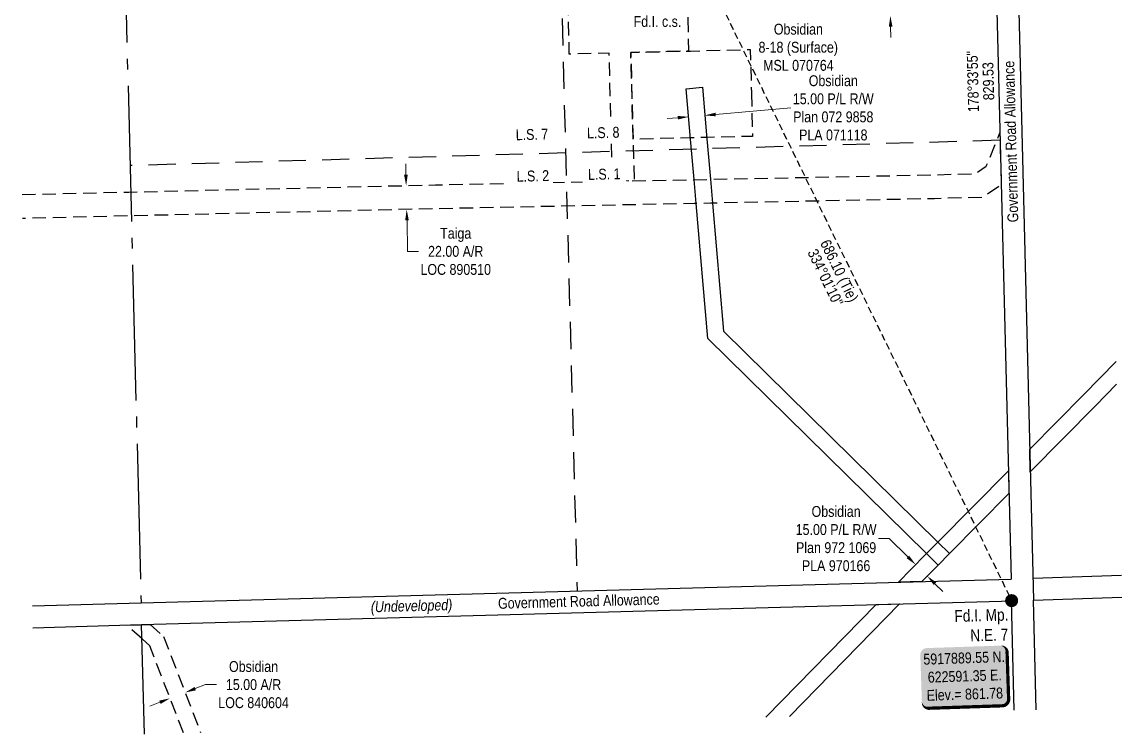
# Model space of a CAD drawing. Extents: x 620811 to 622805, y 5917767 to 5920407.
# Drawn here: x 621679 to 622693, y 5917767 to 5918423 of the extents above; entities that cross this region are included whole.
import ezdxf
from ezdxf.enums import TextEntityAlignment as Align

# ---------------------------------------------------------------- set-up
doc = ezdxf.new("R2010")
doc.units = 0
doc.header["$LTSCALE"] = 5
doc.header["$PDSIZE"] = 0.5
for name, pattern in [('foc-ACCESSROAD', [3.75, 2.5, -1.25]), ('foc-LSD', [8, 5, -3]), ('foc-QUARTERLINE', [33, 25, -3, 2, -3]), ('foc-TIELINE', [1.875, 1.25, -0.625])]:
    doc.linetypes.add(name, pattern=pattern)
doc.layers.get('Defpoints').update_dxf_attribs({"color": 9})
for name, color, linetype in [('C-AR', 13, 'foc-ACCESSROAD'), ('C-RW', 13, 'Continuous'), ('C-WS', 13, 'foc-ACCESSROAD'), ('DETAIL-T', 7, 'Continuous'), ('F-AR', 190, 'foc-ACCESSROAD'), ('L-BD1', 253, 'Continuous'), ('L-MON', 1, 'Continuous'), ('L-ROAD-T', 7, 'Continuous'), ('L-SEC', 7, 'Continuous'), ('L-SECQ', 8, 'foc-QUARTERLINE'), ('L-SECTION-LSD', 7, 'foc-LSD'), ('L-TIE', 7, 'foc-TIELINE'), ('L-TIE-T', 7, 'Continuous')]:
    doc.layers.add(name, color=color, linetype=linetype)
for name, color, linetype, lineweight in [('C-AR-T', 13, 'Continuous', 9), ('C-RW-T', 13, 'Continuous', 9), ('C-WS-T', 13, 'Continuous', 9), ('F-AR-T', 190, 'Continuous', 9), ('T-TEXT', 48, 'Continuous', 18)]:
    doc.layers.add(name, color=color, linetype=linetype, lineweight=lineweight)
doc.styles.add('100L', font='ARIALN.TTF', dxfattribs={"height": 11})
doc.styles.add('80', font='ARIALN.TTF', dxfattribs={"height": 10})
doc.styles.add('80CG', font='ARIALN.TTF', dxfattribs={"height": 10})
doc.styles.add('80L', font='ARIALN.TTF', dxfattribs={"height": 10})
doc.styles.add('80LS', font='ARIALNI.TTF', dxfattribs={"height": 10})
doc.styles.get("Standard").update_dxf_attribs({"font": 'ARIALN.TTF'})
doc.dimstyles.new('Compass 5 000', dxfattribs={"dimscale": 5, "dimtxt": 9, "dimasz": 2, "dimexe": 0.2, "dimexo": 0.0625, "dimgap": 0.5, "dimtad": 0, "dimtih": 1, "dimtoh": 1, "dimzin": 0, "dimdsep": 46, "dimtxsty": '80CG', "dimcen": 0.1, "dimse1": 1, "dimse2": 1, "dimclrd": 256, "dimclrt": 256, "dimaunit": 1, "dimadec": 4, "dimazin": 0, "dimtfac": 0.06, "dimtofl": 0, "dimtmove": 0, "dimatfit": 1, "dimfxl": 0.2, "dimtolj": 1, "dimtzin": 0, "dimlwd": -1, "dimarcsym": 0})

# ---------------------------------------------------------------- blocks, each defined once
blk = doc.blocks.new('fdia')
at = {"color": 255, "const_width": 1}
blk.add_lwpolyline([(-0.5, 0, 1), (0.5, 0, 1)], format="xyb", close=True, dxfattribs=at)
blk = doc.blocks.new('Fdiaa')
blk.add_blockref('fdia', (0, 0))
blk = doc.blocks.new('fdib')
at = {"color": 1, "const_width": 1.6}
blk.add_lwpolyline([(-0.4, 0, 1), (0.4, 0, 1)], format="xyb", close=True, dxfattribs=at)
at = {"color": 1}
blk.add_circle((0, 0), 0.8, dxfattribs=at)
blk = doc.blocks.new('Fdibb')
blk.add_blockref('fdib', (0, 0))
blk = doc.blocks.new('fdicc')
for name in ['Fdibb', 'Fdiaa']:
    blk.add_blockref(name, (0, 0))
blk = doc.blocks.new('FDI')
blk.add_blockref('fdicc', (0, 0))
blk = doc.blocks.new('*D418')
at = {"layer": 'C-RW-T', "transparency": 16777216}
for p, q in [((622478.2, 5918481.2), (622468.2, 5918481.2)), ((622478.9, 5918453.8), (622478.2, 5918481.2)), ((622479.8, 5918418.8), (622480.1, 5918408.8))]:
    blk.add_line(p, q, dxfattribs=at)
for points in [[(622480.6, 5918453.8), (622477.3, 5918453.7), (622479.2, 5918443.8)], [(622481.5, 5918418.8), (622478.2, 5918418.7), (622479.6, 5918428.8)]]:
    blk.add_solid(points, dxfattribs=at)
at = {"layer": 'Defpoints', "color": 0, "transparency": 16777216}
for p in [(622394.4, 5918441.6), (622479.2, 5918443.8), (622394.8, 5918426.6)]:
    blk.add_point(p, dxfattribs=at)
at = {"layer": 'C-RW-T', "transparency": 16777216, "insert": (622429.1, 5918481.2), "char_height": 10, "attachment_point": 5, "style": '80CG'}
blk.add_mtext('\\A1;Obsidian\\P15.00 P/L R/W\\PPlan 012 5469\\PPLA 001219', dxfattribs=at)
blk = doc.blocks.new('*D419')
at = {"layer": 'C-RW-T', "transparency": 16777216}
for p, q in [((622318.6, 5918337.8), (622387.9, 5918343.8)), ((622283.7, 5918334.8), (622273.8, 5918333.9))]:
    blk.add_line(p, q, dxfattribs=at)
for points in [[(622283.6, 5918336.4), (622283.9, 5918333.1), (622293.7, 5918335.6)], [(622318.5, 5918339.4), (622318.7, 5918336.1), (622308.6, 5918336.9)]]:
    blk.add_solid(points, dxfattribs=at)
at = {"layer": 'Defpoints', "color": 0, "transparency": 16777216}
for p in [(622308.6, 5918336.9), (622297.7, 5918289.7), (622312.6, 5918291)]:
    blk.add_point(p, dxfattribs=at)
at = {"layer": 'C-RW-T', "transparency": 16777216, "insert": (622427, 5918343.8), "char_height": 10, "attachment_point": 5, "style": '80CG'}
blk.add_mtext('\\A1;Obsidian\\P15.00 P/L R/W\\PPlan 072 9858\\PPLA 071118', dxfattribs=at)
blk = doc.blocks.new('*D420')
at = {"layer": 'Defpoints', "color": 0, "transparency": 16777216}
for p in [(622052.4, 5918272.7), (622033.9, 5918250.2), (622052.9, 5918250.7)]:
    blk.add_point(p, dxfattribs=at)
at = {"layer": 'F-AR-T', "transparency": 16777216}
for p, q in [((622033.2, 5918282.2), (622033, 5918292.2)), ((622034.2, 5918240.2), (622034.8, 5918211.5)), ((622034.8, 5918211.5), (622044.8, 5918211.5))]:
    blk.add_line(p, q, dxfattribs=at)
for points in [[(622034.9, 5918282.3), (622031.5, 5918282.2), (622033.4, 5918272.2)], [(622035.8, 5918240.3), (622032.5, 5918240.2), (622033.9, 5918250.2)]]:
    blk.add_solid(points, dxfattribs=at)
at = {"layer": 'F-AR-T', "transparency": 16777216, "insert": (622079.1, 5918211.5), "char_height": 10, "attachment_point": 5, "style": '80CG'}
blk.add_mtext('\\A1;Taiga\\P22.00 A/R\\PLOC 890510', dxfattribs=at)
blk = doc.blocks.new('*D421')
at = {"layer": 'C-RW-T', "transparency": 16777216}
for p, q in [((622478.6, 5917946.7), (622468.6, 5917946.7)), ((622495.8, 5917929.8), (622478.6, 5917946.7)), ((622520.7, 5917905.2), (622527.8, 5917898.1))]:
    blk.add_line(p, q, dxfattribs=at)
for points in [[(622496.9, 5917931), (622494.6, 5917928.6), (622502.9, 5917922.8)], [(622521.8, 5917906.4), (622519.5, 5917904), (622513.6, 5917912.2)]]:
    blk.add_solid(points, dxfattribs=at)
at = {"layer": 'Defpoints', "color": 0, "transparency": 16777216}
for p in [(622560.6, 5917981.2), (622571.3, 5917970.6), (622502.9, 5917922.8)]:
    blk.add_point(p, dxfattribs=at)
at = {"layer": 'C-RW-T', "transparency": 16777216, "insert": (622429.6, 5917946.7), "char_height": 10, "attachment_point": 5, "style": '80CG'}
blk.add_mtext('\\A1;Obsidian\\P15.00 P/L R/W\\PPlan 972 1069\\PPLA 970166', dxfattribs=at)
blk = doc.blocks.new('*D422')
at = {"layer": 'C-AR-T', "transparency": 16777216}
for p, q in [((621839.1, 5917808.5), (621848.5, 5917812.1)), ((621848.5, 5917812.1), (621858.5, 5917812.1)), ((621806.5, 5917795.9), (621797.1, 5917792.3))]:
    blk.add_line(p, q, dxfattribs=at)
for points in [[(621838.5, 5917810), (621839.7, 5917806.9), (621829.8, 5917804.9)], [(621805.9, 5917797.4), (621807.1, 5917794.3), (621815.8, 5917799.5)]]:
    blk.add_solid(points, dxfattribs=at)
at = {"layer": 'Defpoints', "color": 0, "transparency": 16777216}
for p in [(621815.9, 5917799.3), (621829.8, 5917804.9), (621829.9, 5917804.7)]:
    blk.add_point(p, dxfattribs=at)
at = {"layer": 'C-AR-T', "transparency": 16777216, "insert": (621892.8, 5917812.1), "char_height": 10, "attachment_point": 5, "style": '80CG'}
blk.add_mtext('\\A1;Obsidian\\P15.00 A/R\\PLOC 840604', dxfattribs=at)
blk = doc.blocks.new('*U454')
h = blk.add_hatch(color=254)
edge = h.paths.add_edge_path()
edge.add_line((-34, -28.5), (34, -28.5))
edge.add_arc((34, -22.5), 6, 270, 360)
edge.add_line((40, -22.5), (40, 21))
edge.add_arc((34, 21), 6, 0, 90)
edge.add_line((34, 27), (-34, 27))
edge.add_arc((-34, 21), 6, 90, 180)
edge.add_line((-40, 21), (-40, -22.5))
edge.add_arc((-34, -22.5), 6, 180, 270)
at = {"color": 1, "flags": 128}
blk.add_lwpolyline([(-34, -28.5, 3, 3, 0), (34, -28.5, 3, 3, 0.414214), (40, -22.5, 3, 3, 0), (40, 21, 3, 0, 0.414214), (34, 27, 0, 0, 0), (-34, 27, 0, 0, 0.414214), (-40, 21, 0, 0, 0), (-40, -22.5, 0, 3, 0.414214)], format="xyseb", close=True, dxfattribs=at)
blk.add_lwpolyline([(-3.8, -16.3, 0, 10, 0), (0, 0, 5, 5, 0)], format="xyseb", dxfattribs=at)
at = {"color": 1, "style": '80'}
blk.add_attdef('ENTER_TEXT_001', (-36, -5), '', height=10, dxfattribs=at)

msp = doc.modelspace()

# ---------------------------------------------------------------- linework, layer by layer
at = {"layer": 'C-AR'}
msp.add_lwpolyline([(621828.107, 5917767.59), (621797.179, 5917847.747), (621790.016, 5917854.248), (621775.921, 5917867.039), (621789.686, 5917867.426), (621797.591, 5917867.642), (621809.901, 5917856.469), (621844.027, 5917768.024)], dxfattribs=at)
at = {"layer": 'C-RW'}
for points in [[(622534.157, 5917933.051), (622523.614, 5917922.381), (622512.909, 5917932.92), (622311.414, 5918131.286), (622300.628, 5918255.697), (622298.722, 5918277.676), (622295.493, 5918314.927), (622291.451, 5918361.544), (622306.391, 5918362.838), (622310.512, 5918315.303), (622313.747, 5918277.981), (622315.653, 5918256.002), (622325.875, 5918138.092), (622523.452, 5917943.589), (622534.157, 5917933.051)], [(622508.57, 5917907.148), (622486.975, 5917906.557), (622498.303, 5917918.138), (622512.909, 5917932.92), (622523.452, 5917943.589), (622588.347, 5918009.265), (622588.869, 5917988.424), (622534.157, 5917933.051), (622523.614, 5917922.381), (622508.57, 5917907.148)]]:
    msp.add_lwpolyline(points, close=True, dxfattribs=at)
for points in [[(622688.084, 5918089.153), (622668.485, 5918069.139), (622608.487, 5918008.312), (622607.965, 5918029.161), (622657.79, 5918079.674), (622687.557, 5918110.044)], [(622364.94, 5917782.234), (622466.464, 5917885.879), (622488.095, 5917886.47), (622386.552, 5917782.824)]]:
    msp.add_lwpolyline(points, dxfattribs=at)
at = {"layer": 'C-WS', "flags": 128}
for points in [[(622292.914, 5918426.2), (622293.671, 5918396.205), (622240.46, 5918394.862), (622242.492, 5918313.601), (622243.419, 5918276.557), (622223.412, 5918276.152), (622220.454, 5918394.357), (622183.772, 5918393.431), (622180.998, 5918503.33), (622290.897, 5918506.104), (622292.914, 5918426.2)], [(622351.491, 5918357.604), (622352.491, 5918317.593), (622310.481, 5918316.542), (622295.462, 5918316.166), (622242.461, 5918314.84), (622240.46, 5918394.862), (622295.433, 5918396.237), (622350.49, 5918397.615), (622351.491, 5918357.604)]]:
    msp.add_lwpolyline(points, close=True, dxfattribs=at)
at = {"layer": 'F-AR', "flags": 128}
msp.add_lwpolyline([(621679.427, 5918263.941), (621777.911, 5918266.242), (622060.593, 5918272.848), (622221.738, 5918276.11), (622241.745, 5918276.515), (622297.048, 5918277.634), (622312.073, 5918277.939), (622519.728, 5918282.142), (622557.955, 5918283.213), (622567.982, 5918289.996), (622580.543, 5918320.862), (622581.775, 5918272.751), (622564.978, 5918261.389), (622520.259, 5918260.136), (622313.978, 5918255.96), (622298.954, 5918255.655), (622061.074, 5918250.84), (621778.469, 5918244.237), (621679.984, 5918241.935)], dxfattribs=at)
at = {"layer": 'L-SEC'}
for p, q in [((622570.582, 5918718.524), (622590.849, 5917909.405)), ((622590.686, 5918719.028), (622611.45, 5917890.051)), ((622610.934, 5917910.161), (622692.527, 5917912.899)), ((621789.137, 5917887.535), (622590.849, 5917909.405)), ((622611.45, 5917890.051), (622693.033, 5917892.789)), ((621689.03, 5917884.72), (621789.121, 5917887.534)), ((621789.686, 5917867.426), (622593.274, 5917889.347)), ((622593.691, 5917788.474), (622591.346, 5917889.547)), ((622613.8, 5917789.023), (622611.457, 5917890.014)), ((621689.539, 5917864.611), (621789.686, 5917867.426))]:
    msp.add_line(p, q, dxfattribs=at)
at = {"layer": 'L-SECQ'}
for p, q in [((621768.755, 5918693.98), (621789.177, 5917887.536)), ((621792.19, 5917766.61), (621789.686, 5917867.426))]:
    msp.add_line(p, q, dxfattribs=at)
at = {"layer": 'L-SECTION-LSD'}
for p, q in [((622169.668, 5918706.252), (622190.968, 5917898.496)), ((622580.715, 5918313.964), (621778.969, 5918290.613))]:
    msp.add_line(p, q, dxfattribs=at)
at = {"layer": 'L-TIE'}
msp.add_line((622290.897, 5918506.104), (622591.346, 5917889.547), dxfattribs=at)

# ---------------------------------------------------------------- block references
at = {"layer": 'DETAIL-T', "color": 5}
ref = msp.add_blockref('*U454', (622547.851, 5917819.973), dxfattribs=dict(at, rotation=1.909124300310973))
ref.add_attrib('ENTER_TEXT_001', '5917889.55 N.', (622510.16, 5917830.496), dxfattribs={"layer": '0', "color": 1, "height": 10, "rotation": 1.909124, "style": '80'})
ref.add_attrib('ENTER_TEXT_002', '622591.35 E.', (622514.238, 5917813.915), dxfattribs={"layer": '0', "color": 1, "height": 10, "rotation": 1.909124, "style": '80'})
ref.add_attrib('ENTER_TEXT_003', 'Elev.= 861.78', (622513.202, 5917797.163), dxfattribs={"layer": '0', "color": 1, "height": 10, "rotation": 1.909124, "style": '80'})
at = {"layer": 'L-MON', "xscale": 5.000000000000043, "yscale": 5.000000000000043, "zscale": 5.000000000000043}
msp.add_blockref('FDI', (622591.346, 5917889.547), dxfattribs=at)

# ---------------------------------------------------------------- texts
at = {"layer": 'C-WS-T', "insert": (622357.825, 5918421.397), "char_height": 10, "width": 72.62387, "attachment_point": 1, "style": '100L'}
msp.add_mtext('\\pi14.39516;Obsidian\\P\\pi0.27851;8-18 (Surface)\\P\\pi4.5384;MSL 070764', dxfattribs=at)
at = {"layer": 'L-BD1'}
for s, p in [('178°33\'55"', (622555.612, 5918368.035)), ('829.53', (622569.852, 5918368.392))]:
    msp.add_text(s, height=9.9965, rotation=91.43483, dxfattribs=at).set_placement(p, align=Align.MIDDLE_CENTER)
at = {"layer": 'L-MON', "insert": (622243.031, 5918428.515), "char_height": 9.9965, "attachment_point": 1, "style": '80L'}
msp.add_mtext_dynamic_manual_height_columns('Fd.I. c.s.', width=43.04547, gutter_width=49.983, heights=[0], dxfattribs=at)
at = {"layer": 'L-MON', "insert": (622537.319, 5917880.835), "char_height": 10.99618, "attachment_point": 1, "rotation": 1.562587, "style": '100L'}
msp.add_mtext_dynamic_manual_height_columns('\\pi1.16757;Fd.I. Mp.\\P\\pi15.27658;N.E. 7', width=48.74516, gutter_width=54.981, heights=[0], dxfattribs=at)
at = {"layer": 'L-ROAD-T', "style": '80L'}
for height, rotation, p in [(9.99652, 91.467615, (622590.633, 5918312.76)), (10, 1.562587, (622192.522, 5917889.025))]:
    msp.add_text('Government Road Allowance', height=height, rotation=rotation, dxfattribs=at).set_placement(p, align=Align.MIDDLE_CENTER)
at = {"layer": 'L-TIE-T'}
for s, height, p in [('686.10 (Tie)', 9.99652, (622432.584, 5918193.665)), ('334°01\'10"', 9.9965, (622419.779, 5918187.425))]:
    msp.add_text(s, height=height, rotation=295.980032, dxfattribs=at).set_placement(p, align=Align.MIDDLE_CENTER)
at = {"layer": 'T-TEXT', "style": '80LS'}
msp.add_text('(Undeveloped)', height=10, rotation=1.562587, dxfattribs=at).set_placement((622038.392, 5917884.82), align=Align.MIDDLE_CENTER)

# ---------------------------------------------------------------- dimensions: what is measured, and where the dimension line sits
at = {"layer": 'C-AR-T'}
dim = msp.add_aligned_dim(p1=(621815.883, 5917799.271), p2=(621829.886, 5917804.674), distance=0.233, text='Obsidian\\P15.00 A/R\\PLOC 840604', dimstyle='Compass 5 000', dxfattribs=at)
dim.commit()
dim.dimension.update_dxf_attribs({"geometry": '*D422', "text_midpoint": (621892.752, 5917812.09)})
at = {"layer": 'C-RW-T'}
for base, p1, p2, angle, text, picture, middle in [((622479.179, 5918443.778), (622394.784, 5918426.561), (622394.392, 5918441.562), 91.497022, 'Obsidian\\P15.00 P/L R/W\\PPlan 012 5469\\PPLA 001219', '*D418', (622429.115, 5918481.183)), ((622308.637, 5918336.924), (622297.683, 5918289.657), (622312.623, 5918290.952), 4.954985, 'Obsidian\\P15.00 P/L R/W\\PPlan 072 9858\\PPLA 071118', '*D419', (622426.959, 5918343.793)), ((622502.872, 5917922.761), (622571.303, 5917970.645), (622560.618, 5917981.202), 135.34259, 'Obsidian\\P15.00 P/L R/W\\PPlan 972 1069\\PPLA 970166', '*D421', (622429.559, 5917946.7))]:
    dim = msp.add_linear_dim(base=base, p1=p1, p2=p2, angle=angle, text=text, dimstyle='Compass 5 000', dxfattribs=at)
    dim.commit()
    dim.dimension.update_dxf_attribs({"geometry": picture, "text_midpoint": middle, "dimtype": 161})
at = {"layer": 'F-AR-T'}
dim = msp.add_linear_dim(base=(622033.94, 5918250.209), p1=(622052.382, 5918272.659), p2=(622052.896, 5918250.652), angle=271.338492, text='Taiga\\P22.00 A/R\\PLOC 890510', dimstyle='Compass 5 000', dxfattribs=at)
dim.commit()
dim.dimension.update_dxf_attribs({"geometry": '*D420', "text_midpoint": (622079.134, 5918211.539), "dimtype": 161})

# ---------------------------------------------------------------- next in the draw order: texts
at = {"layer": 'L-SECTION-LSD', "char_height": 10, "attachment_point": 1, "rotation": 1.459156, "style": '100L', "bg_fill": 3, "box_fill_scale": 1.5, "bg_fill_color": 256, "bg_fill_transparency": 0}
for s, width, insert in [('\\pi2.30612;L.S. 7', 30.88047, (622131.951, 5918323.914)), ('L.S. 8', 30.40114, (622199.889, 5918325.644)), ('\\pi2.14046;L.S. 2', 30.65342, (622132.926, 5918285.641)), ('L.S. 1', 29.99119, (622200.864, 5918287.372))]:
    msp.add_mtext_dynamic_manual_height_columns(s, width=width, gutter_width=55, heights=[0], dxfattribs=dict(at, insert=insert))

doc.saveas('drawing.dxf')
